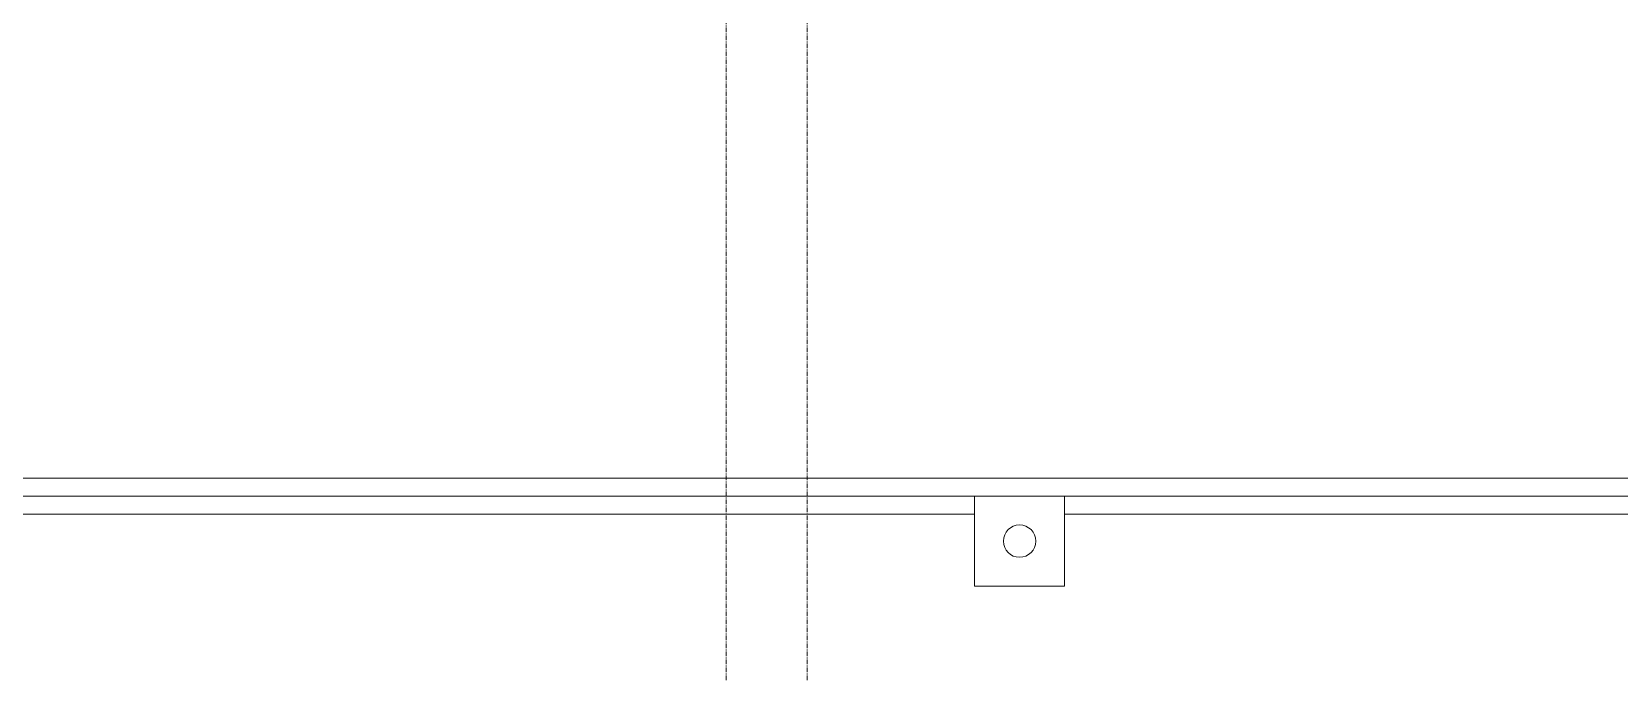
# Model space of a CAD drawing. Header units: inches. Extents: x 22 to 382261, y 22 to 371281.
# Drawn here: x 37847 to 42258, y 235477 to 237279 of the extents above; entities that cross this region are included whole.
import ezdxf

# ---------------------------------------------------------------- set-up
doc = ezdxf.new("R2010")
doc.units = ezdxf.units.IN
doc.header["$MEASUREMENT"] = 0
doc.linetypes.add('Grid Line 1_2_', pattern=[22.225, 12.7, -3.175, 3.175, -3.175])
doc.layers.add('Q-CASE', color=31, linetype='Continuous', lineweight=9)
doc.layers.add('S-GRID', color=1, linetype='Continuous', lineweight=9)

# ---------------------------------------------------------------- blocks, each defined once
blk = doc.blocks.new('Casework 1 - Casework 1-382926-SITE PLAN')
at = {"layer": 'Q-CASE'}
for p, q in [((26822.8, -8841.8), (-14547.8, -8841.8)), ((-2218.8, -8891.9), (2031.2, -8891.9)), ((2031.2, -8891.8), (2031.2, -9141.8)), ((2281.2, -8891.8), (2031.2, -8891.8)), ((2281.2, -9141.8), (2281.2, -8891.8)), ((2281.2, -8891.9), (6531.2, -8891.9)), ((2031.2, -8941.8), (-2218.8, -8941.8)), ((6531.2, -8941.8), (2281.2, -8941.8)), ((2031.2, -9141.8), (2281.2, -9141.8))]:
    blk.add_line(p, q, dxfattribs=at)
at = {"layer": 'Q-CASE', "lineweight": 18}
for start, end in [(0, 180), (180, 0)]:
    blk.add_arc((2156.2, -9016.8), 45, start, end, dxfattribs=at)

msp = doc.modelspace()

# ---------------------------------------------------------------- linework, layer by layer
at = {"layer": 'S-GRID', "linetype": 'Grid Line 1_2_'}
for p, q in [((40001.9, 235477.3), (40001.9, 259891.4)), ((39776.9, 235477.3), (39776.9, 257732.4))]:
    msp.add_line(p, q, dxfattribs=at)

# ---------------------------------------------------------------- block references
at = {"layer": 'Q-CASE'}
msp.add_blockref('Casework 1 - Casework 1-382926-SITE PLAN', (38435.7, 244880.6), dxfattribs=at)

doc.saveas('drawing.dxf')
